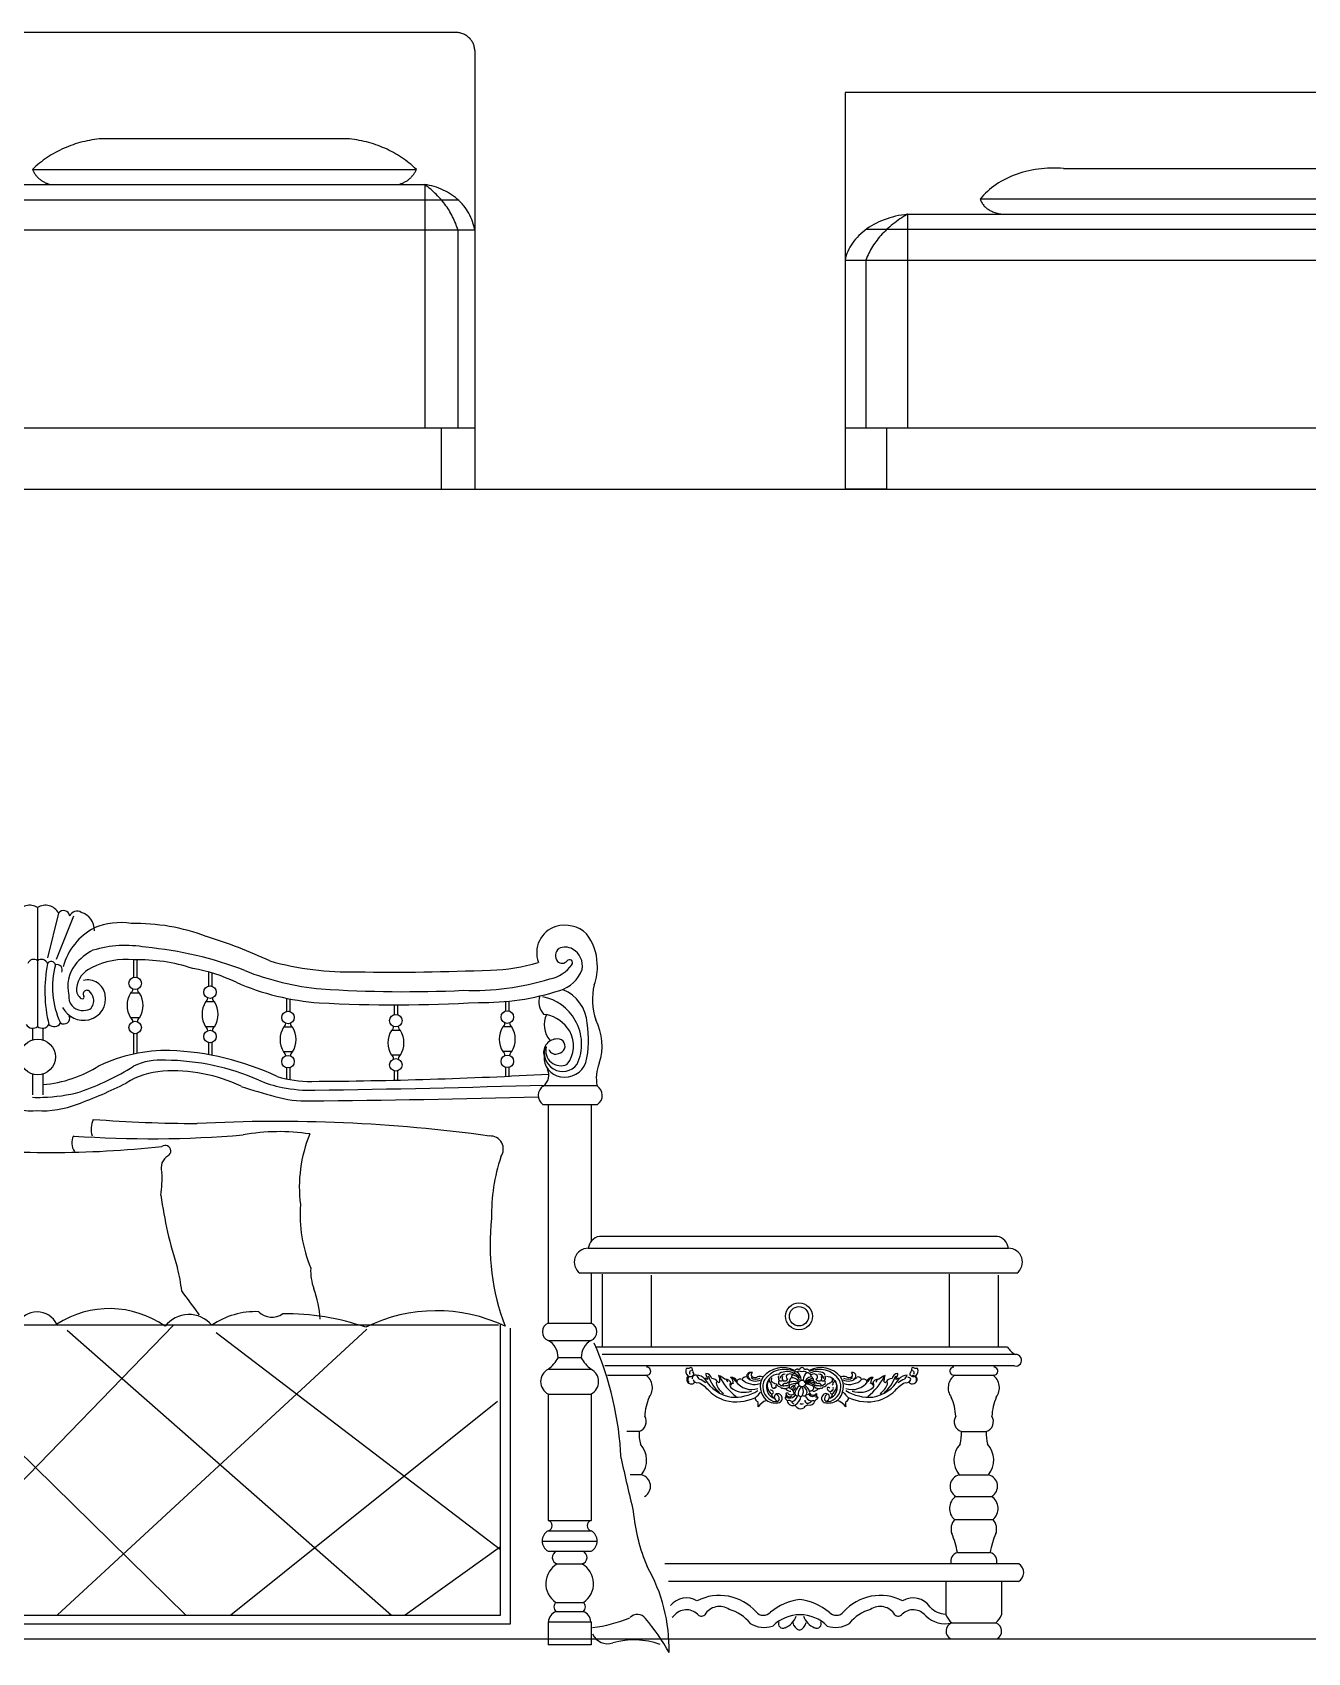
# Model space of a CAD drawing. Header units: inches. Extents: x 18.5 to 61, y 8.5 to 33.3.
# Drawn here: x 46.019 to 48.141, y 16.939 to 19.636 of the extents above; entities that cross this region are included whole.
import ezdxf

# ---------------------------------------------------------------- set-up
doc = ezdxf.new("R2010")
doc.units = ezdxf.units.IN
doc.header["$MEASUREMENT"] = 0
doc.layers.add('02', color=2, linetype='Continuous')
doc.layers.add('1', color=1, linetype='Continuous')

msp = doc.modelspace()

# ---------------------------------------------------------------- linework, layer by layer
at = {"layer": '02'}
for p, q in [((46.722, 19.636), (45.2876, 19.636)), ((46.7237, 19.636), (46.722, 19.636)), ((46.7253, 19.6359), (46.7237, 19.636)), ((46.727, 19.6357), (46.7253, 19.6359)), ((46.7286, 19.6354), (46.727, 19.6357)), ((46.7302, 19.6351), (46.7286, 19.6354)), ((46.7318, 19.6347), (46.7302, 19.6351)), ((46.7334, 19.6342), (46.7318, 19.6347)), ((46.7349, 19.6336), (46.7334, 19.6342)), ((46.7365, 19.633), (46.7349, 19.6336)), ((46.7379, 19.6323), (46.7365, 19.633)), ((46.7394, 19.6315), (46.7379, 19.6323)), ((46.7407, 19.6307), (46.7394, 19.6315)), ((46.7421, 19.6298), (46.7407, 19.6307)), ((46.7434, 19.6288), (46.7421, 19.6298)), ((46.7446, 19.6278), (46.7434, 19.6288)), ((46.7458, 19.6267), (46.7446, 19.6278)), ((46.7469, 19.6256), (46.7458, 19.6267)), ((46.7479, 19.6244), (46.7469, 19.6256)), ((46.7489, 19.6232), (46.7479, 19.6244)), ((46.7498, 19.6219), (46.7489, 19.6232)), ((46.7507, 19.6206), (46.7498, 19.6219)), ((46.7515, 19.6193), (46.7507, 19.6206)), ((46.7522, 19.6179), (46.7515, 19.6193)), ((46.7528, 19.6165), (46.7522, 19.6179)), ((46.7533, 19.6151), (46.7528, 19.6165)), ((46.7538, 19.6136), (46.7533, 19.6151)), ((46.7541, 19.6121), (46.7538, 19.6136)), ((46.7544, 19.6106), (46.7541, 19.6121)), ((46.7546, 19.6091), (46.7544, 19.6106)), ((46.7548, 19.6076), (46.7546, 19.6091)), ((46.7548, 19.6061), (46.7548, 19.6076)), ((46.7548, 19.6061), (46.7548, 18.876)), ((47.3711, 19.536), (47.3711, 18.876)), ((48.5711, 19.536), (47.3711, 19.536)), ((46.0749, 19.4447), (46.0712, 19.4431)), ((46.0786, 19.4462), (46.0749, 19.4447)), ((46.0824, 19.4477), (46.0786, 19.4462)), ((46.0862, 19.449), (46.0824, 19.4477)), ((46.09, 19.4503), (46.0862, 19.449)), ((46.0939, 19.4515), (46.09, 19.4503)), ((46.0978, 19.4527), (46.0939, 19.4515)), ((46.1017, 19.4537), (46.0978, 19.4527)), ((46.1057, 19.4547), (46.1017, 19.4537)), ((46.1097, 19.4555), (46.1057, 19.4547)), ((46.1137, 19.4563), (46.1097, 19.4555)), ((46.1177, 19.457), (46.1137, 19.4563)), ((46.1217, 19.4577), (46.1177, 19.457)), ((46.1258, 19.4582), (46.1217, 19.4577)), ((46.1298, 19.4587), (46.1258, 19.4582)), ((46.5465, 19.4587), (46.1298, 19.4587)), ((46.5505, 19.4582), (46.5465, 19.4587)), ((46.5546, 19.4577), (46.5505, 19.4582)), ((46.5586, 19.457), (46.5546, 19.4577)), ((46.5626, 19.4563), (46.5586, 19.457)), ((46.5666, 19.4555), (46.5626, 19.4563)), ((46.5706, 19.4547), (46.5666, 19.4555)), ((46.5746, 19.4537), (46.5706, 19.4547)), ((46.5785, 19.4527), (46.5746, 19.4537)), ((46.5824, 19.4515), (46.5785, 19.4527)), ((46.5863, 19.4503), (46.5824, 19.4515)), ((46.5901, 19.449), (46.5863, 19.4503)), ((46.5939, 19.4477), (46.5901, 19.449)), ((46.5977, 19.4462), (46.5939, 19.4477)), ((46.6014, 19.4447), (46.5977, 19.4462)), ((46.6051, 19.4431), (46.6014, 19.4447)), ((46.0305, 19.4184), (46.0274, 19.4159)), ((46.0336, 19.4208), (46.0305, 19.4184)), ((46.0367, 19.4232), (46.0336, 19.4208)), ((46.0399, 19.4255), (46.0367, 19.4232)), ((46.0432, 19.4277), (46.0399, 19.4255)), ((46.0465, 19.4299), (46.0432, 19.4277)), ((46.0499, 19.432), (46.0465, 19.4299)), ((46.0533, 19.4341), (46.0499, 19.432)), ((46.0568, 19.436), (46.0533, 19.4341)), ((46.0603, 19.4379), (46.0568, 19.436)), ((46.0639, 19.4397), (46.0603, 19.4379)), ((46.0675, 19.4415), (46.0639, 19.4397)), ((46.0712, 19.4431), (46.0675, 19.4415)), ((46.6088, 19.4415), (46.6051, 19.4431)), ((46.6124, 19.4397), (46.6088, 19.4415)), ((46.616, 19.4379), (46.6124, 19.4397)), ((46.6195, 19.436), (46.616, 19.4379)), ((46.623, 19.4341), (46.6195, 19.436)), ((46.6264, 19.432), (46.623, 19.4341)), ((46.6298, 19.4299), (46.6264, 19.432)), ((46.6331, 19.4277), (46.6298, 19.4299)), ((46.6364, 19.4255), (46.6331, 19.4277)), ((46.6396, 19.4232), (46.6364, 19.4255)), ((46.6427, 19.4208), (46.6396, 19.4232)), ((46.6458, 19.4184), (46.6427, 19.4208)), ((46.6489, 19.4159), (46.6458, 19.4184)), ((46.0215, 19.4107), (46.0187, 19.408)), ((46.0187, 19.408), (46.6576, 19.408)), ((46.0187, 19.408), (46.0192, 19.4069)), ((46.0192, 19.4069), (46.0197, 19.4057)), ((46.0197, 19.4057), (46.0203, 19.4046)), ((46.0203, 19.4046), (46.0209, 19.4034)), ((46.0209, 19.4034), (46.0216, 19.4023)), ((46.0245, 19.4133), (46.0215, 19.4107)), ((46.0216, 19.4023), (46.0223, 19.4012)), ((46.0223, 19.4012), (46.023, 19.4002)), ((46.023, 19.4002), (46.0237, 19.3991)), ((46.0237, 19.3991), (46.0245, 19.3981)), ((46.0274, 19.4159), (46.0245, 19.4133)), ((46.0245, 19.3981), (46.0254, 19.3971)), ((46.0254, 19.3971), (46.0262, 19.3961)), ((46.0262, 19.3961), (46.0271, 19.3952)), ((46.0271, 19.3952), (46.028, 19.3942)), ((46.028, 19.3942), (46.029, 19.3933)), ((46.029, 19.3933), (46.03, 19.3925)), ((46.03, 19.3925), (46.031, 19.3916)), ((46.031, 19.3916), (46.032, 19.3908)), ((46.032, 19.3908), (46.0331, 19.39)), ((46.6432, 19.39), (46.6443, 19.3908)), ((46.6443, 19.3908), (46.6453, 19.3916)), ((46.6453, 19.3916), (46.6463, 19.3925)), ((46.6463, 19.3925), (46.6473, 19.3933)), ((46.6473, 19.3933), (46.6483, 19.3942)), ((46.6483, 19.3942), (46.6492, 19.3952)), ((46.6518, 19.4133), (46.6489, 19.4159)), ((46.6492, 19.3952), (46.6501, 19.3961)), ((46.6501, 19.3961), (46.6509, 19.3971)), ((46.6509, 19.3971), (46.6518, 19.3981)), ((46.6547, 19.4107), (46.6518, 19.4133)), ((46.6518, 19.3981), (46.6525, 19.3991)), ((46.6525, 19.3991), (46.6533, 19.4002)), ((46.6533, 19.4002), (46.654, 19.4012)), ((46.654, 19.4012), (46.6547, 19.4023)), ((46.6576, 19.408), (46.6547, 19.4107)), ((46.6547, 19.4023), (46.6554, 19.4034)), ((46.6554, 19.4034), (46.656, 19.4046)), ((46.656, 19.4046), (46.6566, 19.4057)), ((46.6566, 19.4057), (46.6571, 19.4069)), ((46.6571, 19.4069), (46.6576, 19.408)), ((47.6391, 19.3924), (47.6347, 19.3902)), ((47.6435, 19.3946), (47.6391, 19.3924)), ((47.6481, 19.3965), (47.6435, 19.3946)), ((47.6527, 19.3984), (47.6481, 19.3965)), ((47.6574, 19.4001), (47.6527, 19.3984)), ((47.6622, 19.4018), (47.6574, 19.4001)), ((47.6671, 19.4032), (47.6622, 19.4018)), ((47.6721, 19.4046), (47.6671, 19.4032)), ((47.6771, 19.4057), (47.6721, 19.4046)), ((47.6822, 19.4068), (47.6771, 19.4057)), ((47.6874, 19.4077), (47.6822, 19.4068)), ((47.6926, 19.4085), (47.6874, 19.4077)), ((47.6978, 19.4091), (47.6926, 19.4085)), ((47.703, 19.4096), (47.6978, 19.4091)), ((47.7083, 19.4099), (47.703, 19.4096)), ((47.7136, 19.4101), (47.7083, 19.4099)), ((47.7189, 19.4102), (47.7136, 19.4101)), ((47.7242, 19.4101), (47.7189, 19.4102)), ((47.7295, 19.4098), (47.7242, 19.4101)), ((47.7347, 19.4094), (47.7295, 19.4098)), ((47.7347, 19.4094), (48.2082, 19.4094)), ((45.3381, 19.3827), (46.6715, 19.3827)), ((46.0331, 19.39), (46.0342, 19.3892)), ((46.0342, 19.3892), (46.0353, 19.3885)), ((46.0353, 19.3885), (46.0365, 19.3878)), ((46.0365, 19.3878), (46.0376, 19.3871)), ((46.0376, 19.3871), (46.0388, 19.3865)), ((46.0388, 19.3865), (46.04, 19.3859)), ((46.04, 19.3859), (46.0412, 19.3853)), ((46.0412, 19.3853), (46.0425, 19.3848)), ((46.0425, 19.3848), (46.0438, 19.3843)), ((46.0438, 19.3843), (46.045, 19.3839)), ((46.045, 19.3839), (46.0463, 19.3834)), ((46.0463, 19.3834), (46.0476, 19.383)), ((46.0476, 19.383), (46.049, 19.3827)), ((46.6273, 19.3827), (46.6287, 19.383)), ((46.6287, 19.383), (46.63, 19.3834)), ((46.63, 19.3834), (46.6313, 19.3839)), ((46.6313, 19.3839), (46.6325, 19.3843)), ((46.6325, 19.3843), (46.6338, 19.3848)), ((46.6338, 19.3848), (46.635, 19.3853)), ((46.635, 19.3853), (46.6363, 19.3859)), ((46.6363, 19.3859), (46.6375, 19.3865)), ((46.6375, 19.3865), (46.6387, 19.3871)), ((46.6387, 19.3871), (46.6398, 19.3878)), ((46.6398, 19.3878), (46.641, 19.3885)), ((46.641, 19.3885), (46.6421, 19.3892)), ((46.6421, 19.3892), (46.6432, 19.39)), ((46.6715, 19.3827), (46.6715, 18.9774)), ((46.6741, 19.3808), (46.6715, 19.3827)), ((46.6755, 19.3821), (46.6715, 19.3827)), ((46.6766, 19.3789), (46.6741, 19.3808)), ((46.6795, 19.3813), (46.6755, 19.3821)), ((46.6791, 19.377), (46.6766, 19.3789)), ((46.6815, 19.3749), (46.6791, 19.377)), ((46.6834, 19.3804), (46.6795, 19.3813)), ((46.6839, 19.3729), (46.6815, 19.3749)), ((46.6874, 19.3794), (46.6834, 19.3804)), ((46.6863, 19.3708), (46.6839, 19.3729)), ((46.6886, 19.3687), (46.6863, 19.3708)), ((46.6912, 19.3782), (46.6874, 19.3794)), ((46.6908, 19.3665), (46.6886, 19.3687)), ((46.693, 19.3642), (46.6908, 19.3665)), ((46.695, 19.3768), (46.6912, 19.3782)), ((46.6952, 19.362), (46.693, 19.3642)), ((46.6988, 19.3753), (46.695, 19.3768)), ((46.7024, 19.3737), (46.6988, 19.3753)), ((46.706, 19.3719), (46.7024, 19.3737)), ((46.7095, 19.3701), (46.706, 19.3719)), ((46.7129, 19.368), (46.7095, 19.3701)), ((46.7162, 19.3659), (46.7129, 19.368)), ((46.7195, 19.3636), (46.7162, 19.3659)), ((46.7226, 19.3612), (46.7195, 19.3636)), ((47.6018, 19.3652), (47.5989, 19.3619)), ((47.6049, 19.3684), (47.6018, 19.3652)), ((47.6081, 19.3714), (47.6049, 19.3684)), ((47.6115, 19.3744), (47.6081, 19.3714)), ((47.615, 19.3773), (47.6115, 19.3744)), ((47.6187, 19.3801), (47.615, 19.3773)), ((47.6225, 19.3828), (47.6187, 19.3801)), ((47.6265, 19.3854), (47.6225, 19.3828)), ((47.6305, 19.3878), (47.6265, 19.3854)), ((47.6347, 19.3902), (47.6305, 19.3878)), ((45.2826, 19.3574), (46.727, 19.3574)), ((46.6973, 19.3597), (46.6952, 19.362)), ((46.6993, 19.3573), (46.6973, 19.3597)), ((46.7013, 19.3549), (46.6993, 19.3573)), ((46.7032, 19.3525), (46.7013, 19.3549)), ((46.7051, 19.35), (46.7032, 19.3525)), ((46.7069, 19.3476), (46.7051, 19.35)), ((46.7087, 19.345), (46.7069, 19.3476)), ((46.7104, 19.3425), (46.7087, 19.345)), ((46.712, 19.3399), (46.7104, 19.3425)), ((46.7136, 19.3372), (46.712, 19.3399)), ((46.7152, 19.3346), (46.7136, 19.3372)), ((46.7256, 19.3587), (46.7226, 19.3612)), ((46.7285, 19.356), (46.7256, 19.3587)), ((46.7312, 19.3533), (46.7285, 19.356)), ((46.7339, 19.3505), (46.7312, 19.3533)), ((46.7364, 19.3475), (46.7339, 19.3505)), ((46.7387, 19.3445), (46.7364, 19.3475)), ((46.741, 19.3414), (46.7387, 19.3445)), ((46.743, 19.3382), (46.741, 19.3414)), ((46.745, 19.3349), (46.743, 19.3382)), ((47.5989, 19.3619), (47.5962, 19.3586)), ((48.3467, 19.3586), (47.5962, 19.3586)), ((47.5962, 19.3586), (47.5966, 19.3572)), ((47.5966, 19.3572), (47.5971, 19.3559)), ((47.5971, 19.3559), (47.5977, 19.3545)), ((47.5977, 19.3545), (47.5984, 19.3532)), ((47.5984, 19.3532), (47.5991, 19.3519)), ((47.5991, 19.3519), (47.6, 19.3506)), ((47.6, 19.3506), (47.6009, 19.3494)), ((47.6009, 19.3494), (47.6019, 19.3481)), ((47.6019, 19.3481), (47.6029, 19.347)), ((47.6029, 19.347), (47.6041, 19.3458)), ((47.6041, 19.3458), (47.6053, 19.3447)), ((47.6053, 19.3447), (47.6065, 19.3436)), ((47.6065, 19.3436), (47.6079, 19.3426)), ((47.6079, 19.3426), (47.6093, 19.3416)), ((47.6093, 19.3416), (47.6107, 19.3407)), ((47.6107, 19.3407), (47.6122, 19.3398)), ((47.6122, 19.3398), (47.6138, 19.339)), ((47.6138, 19.339), (47.6154, 19.3382)), ((47.6154, 19.3382), (47.617, 19.3374)), ((47.617, 19.3374), (47.6187, 19.3368)), ((47.6187, 19.3368), (47.6205, 19.3361)), ((46.7166, 19.3319), (46.7152, 19.3346)), ((46.718, 19.3292), (46.7166, 19.3319)), ((46.7194, 19.3265), (46.718, 19.3292)), ((46.7207, 19.3237), (46.7194, 19.3265)), ((46.7219, 19.3209), (46.7207, 19.3237)), ((46.7231, 19.3181), (46.7219, 19.3209)), ((46.7241, 19.3153), (46.7231, 19.3181)), ((46.7252, 19.3124), (46.7241, 19.3153)), ((46.7261, 19.3096), (46.7252, 19.3124)), ((46.727, 19.3067), (46.7261, 19.3096)), ((46.7468, 19.3316), (46.745, 19.3349)), ((46.7484, 19.3282), (46.7468, 19.3316)), ((46.7499, 19.3247), (46.7484, 19.3282)), ((46.7512, 19.3212), (46.7499, 19.3247)), ((46.7523, 19.3176), (46.7512, 19.3212)), ((46.7533, 19.314), (46.7523, 19.3176)), ((46.7542, 19.3104), (46.7533, 19.314)), ((46.7548, 19.3067), (46.7542, 19.3104)), ((47.4112, 19.3117), (47.4075, 19.3091)), ((47.4151, 19.3141), (47.4112, 19.3117)), ((47.4191, 19.3163), (47.4151, 19.3141)), ((47.4233, 19.3185), (47.4191, 19.3163)), ((47.4275, 19.3206), (47.4233, 19.3185)), ((47.4319, 19.3225), (47.4275, 19.3206)), ((47.4364, 19.3242), (47.4319, 19.3225)), ((47.441, 19.3259), (47.4364, 19.3242)), ((47.4428, 19.3101), (47.4403, 19.3078)), ((47.4456, 19.3273), (47.441, 19.3259)), ((47.4454, 19.3124), (47.4428, 19.3101)), ((47.4481, 19.3147), (47.4454, 19.3124)), ((47.4503, 19.3287), (47.4456, 19.3273)), ((47.4509, 19.317), (47.4481, 19.3147)), ((47.4552, 19.3299), (47.4503, 19.3287)), ((47.4537, 19.3191), (47.4509, 19.317)), ((47.4565, 19.3213), (47.4537, 19.3191)), ((47.46, 19.331), (47.4552, 19.3299)), ((47.4595, 19.3234), (47.4565, 19.3213)), ((47.4625, 19.3255), (47.4595, 19.3234)), ((47.465, 19.3319), (47.46, 19.331)), ((47.4655, 19.3275), (47.4625, 19.3255)), ((47.4699, 19.3326), (47.465, 19.3319)), ((47.4686, 19.3294), (47.4655, 19.3275)), ((47.4718, 19.3314), (47.4686, 19.3294)), ((47.475, 19.3332), (47.4699, 19.3326)), ((47.475, 19.3332), (47.4718, 19.3314)), ((47.475, 19.3332), (48.468, 19.3332)), ((47.475, 19.3332), (47.475, 18.9776)), ((47.6205, 19.3361), (47.6222, 19.3356)), ((47.6222, 19.3356), (47.6241, 19.3351)), ((47.6241, 19.3351), (47.6259, 19.3346)), ((47.6259, 19.3346), (47.6277, 19.3342)), ((47.6277, 19.3342), (47.6296, 19.3339)), ((47.6296, 19.3339), (47.6315, 19.3336)), ((47.6315, 19.3336), (47.6334, 19.3334)), ((47.6334, 19.3334), (47.6354, 19.3333)), ((47.6354, 19.3333), (47.6373, 19.3332)), ((47.6373, 19.3332), (47.6392, 19.3332)), ((46.7548, 19.3067), (45.2548, 19.3067)), ((46.727, 18.9774), (46.727, 19.3067)), ((47.3833, 19.2853), (47.3811, 19.282)), ((47.3857, 19.2886), (47.3833, 19.2853)), ((47.3883, 19.2918), (47.3857, 19.2886)), ((47.3911, 19.2949), (47.3883, 19.2918)), ((47.3941, 19.298), (47.3911, 19.2949)), ((47.3972, 19.3009), (47.3941, 19.298)), ((47.4005, 19.3037), (47.3972, 19.3009)), ((47.4039, 19.3065), (47.4005, 19.3037)), ((47.4075, 19.3091), (47.4039, 19.3065)), ((48.5372, 19.3078), (47.4057, 19.3078)), ((47.4205, 19.285), (47.4187, 19.2823)), ((47.4224, 19.2877), (47.4205, 19.285)), ((47.4244, 19.2903), (47.4224, 19.2877)), ((47.4264, 19.2929), (47.4244, 19.2903)), ((47.4286, 19.2955), (47.4264, 19.2929)), ((47.4308, 19.298), (47.4286, 19.2955)), ((47.433, 19.3005), (47.4308, 19.298)), ((47.4354, 19.303), (47.433, 19.3005)), ((47.4378, 19.3054), (47.4354, 19.303)), ((47.4403, 19.3078), (47.4378, 19.3054)), ((47.3719, 19.2607), (47.3711, 19.257)), ((47.3711, 19.257), (48.5719, 19.257)), ((47.3729, 19.2644), (47.3719, 19.2607)), ((47.3741, 19.268), (47.3729, 19.2644)), ((47.3756, 19.2715), (47.3741, 19.268)), ((47.3772, 19.2751), (47.3756, 19.2715)), ((47.3791, 19.2785), (47.3772, 19.2751)), ((47.3811, 19.282), (47.3791, 19.2785)), ((47.4068, 19.2599), (47.4057, 19.257)), ((47.4057, 19.257), (47.4057, 18.9776)), ((47.408, 19.2628), (47.4068, 19.2599)), ((47.4093, 19.2656), (47.408, 19.2628)), ((47.4107, 19.2685), (47.4093, 19.2656)), ((47.4121, 19.2713), (47.4107, 19.2685)), ((47.4136, 19.2741), (47.4121, 19.2713)), ((47.4152, 19.2769), (47.4136, 19.2741)), ((47.4169, 19.2796), (47.4152, 19.2769)), ((47.4187, 19.2823), (47.4169, 19.2796)), ((46.7548, 18.9774), (45.2548, 18.9774)), ((46.6993, 18.876), (46.6993, 18.9774)), ((48.5711, 18.9774), (47.3711, 18.9774)), ((47.4401, 18.9774), (47.4401, 18.876)), ((46.6993, 18.876), (46.7548, 18.876)), ((47.4401, 18.876), (47.3711, 18.876)), ((46.0273, 18.1795), (46.0273, 17.9815)), ((46.0621, 18.1702), (46.0435, 18.0957)), ((46.087, 18.1649), (46.0581, 18.0928)), ((46.1869, 18.0922), (46.1869, 18.0632)), ((46.1923, 18.0923), (46.1923, 18.0632)), ((46.3116, 18.0721), (46.3116, 18.0484)), ((46.3171, 18.0706), (46.3171, 18.0484)), ((46.197, 18.037), (46.1822, 18.037)), ((46.3217, 18.0222), (46.3069, 18.0222)), ((46.4414, 18.0284), (46.4414, 18.0064)), ((46.4469, 18.0273), (46.4469, 18.0064)), ((46.6208, 18.017), (46.6208, 18.0011)), ((46.6262, 18.0175), (46.6262, 18.0011)), ((46.8061, 18.0229), (46.8061, 18.007)), ((46.8116, 18.0234), (46.8116, 18.007)), ((46.197, 17.9957), (46.1822, 17.9957)), ((46.8694, 18.0018), (46.8739, 18.0011)), ((46.0188, 17.9784), (46.0188, 17.959)), ((46.0357, 17.9784), (46.0357, 17.959)), ((46.1869, 17.9695), (46.1869, 17.9355)), ((46.1923, 17.9695), (46.1923, 17.9366)), ((46.3217, 17.9809), (46.3069, 17.9809)), ((46.4515, 17.9802), (46.4367, 17.9802)), ((46.6309, 17.9749), (46.6161, 17.9749)), ((46.8163, 17.9808), (46.8015, 17.9808)), ((46.3116, 17.9547), (46.3116, 17.9344)), ((46.3171, 17.9547), (46.3171, 17.9334)), ((46.4515, 17.9389), (46.4367, 17.9389)), ((46.8163, 17.9395), (46.8015, 17.9395)), ((46.4414, 17.9127), (46.4414, 17.8941)), ((46.4469, 17.9127), (46.4469, 17.893)), ((46.6309, 17.9336), (46.6161, 17.9336)), ((46.6208, 17.9074), (46.6208, 17.8914)), ((46.6262, 17.9074), (46.6262, 17.8918)), ((46.8061, 17.9133), (46.8061, 17.8974)), ((46.8116, 17.9133), (46.8116, 17.8977)), ((46.0188, 17.9022), (46.0188, 17.8675)), ((46.0357, 17.9022), (46.0357, 17.8675)), ((46.9585, 17.8823), (46.869, 17.8823)), ((46.8683, 17.8516), (46.9593, 17.8516)), ((46.8772, 17.8516), (46.8772, 17.4876)), ((46.9483, 17.8516), (46.9483, 17.6234)), ((47.643, 17.612), (46.9437, 17.612)), ((47.6246, 17.632), (46.9622, 17.632)), ((47.6568, 17.5706), (46.9299, 17.5706)), ((46.9483, 17.5706), (46.9483, 17.4876)), ((46.967, 17.569), (46.967, 17.4477)), ((47.0485, 17.5675), (47.0485, 17.4477)), ((47.5446, 17.569), (47.5446, 17.4477)), ((47.6261, 17.5675), (47.6261, 17.4477)), ((45.2451, 17.4846), (46.7943, 17.4846)), ((45.7853, 17.4811), (46.2739, 17.0017)), ((46.2542, 17.4846), (45.7855, 17.0017)), ((46.5754, 17.4775), (46.0599, 17.0017)), ((46.0763, 17.4757), (46.6163, 17.0017)), ((46.7979, 17.0017), (46.7979, 17.4846)), ((46.8141, 16.9873), (46.8141, 17.4793)), ((46.8772, 17.4876), (46.9483, 17.4876)), ((46.3242, 17.4721), (46.7979, 17.1107)), ((46.8772, 17.4588), (46.9483, 17.4588)), ((46.8935, 17.4301), (46.932, 17.4301)), ((47.6415, 17.4477), (46.9576, 17.4477)), ((47.6546, 17.4354), (46.9668, 17.4354)), ((46.8772, 17.4109), (46.9483, 17.4109)), ((47.653, 17.4165), (46.9714, 17.4165)), ((46.976, 17.4012), (47.0395, 17.4012)), ((47.5537, 17.4012), (47.6171, 17.4012)), ((46.8772, 17.3694), (46.9483, 17.3694)), ((46.8772, 17.3694), (46.8772, 17.1592)), ((46.9483, 17.3694), (46.9483, 17.1592)), ((46.7925, 17.3572), (46.3489, 17.0017)), ((47.0284, 17.307), (47.0077, 17.307)), ((47.5647, 17.307), (47.6061, 17.307)), ((47.0322, 17.2351), (47.0132, 17.2351)), ((47.5609, 17.2351), (47.6098, 17.2351)), ((47.5557, 17.199), (47.6151, 17.199)), ((46.8772, 17.1592), (46.9483, 17.1592)), ((47.5534, 17.1606), (47.6174, 17.1606)), ((46.8772, 17.1419), (46.9483, 17.1419)), ((46.7979, 17.115), (46.6391, 17.0017)), ((46.8668, 17.1245), (46.9587, 17.1245)), ((46.8772, 17.108), (46.9483, 17.108)), ((47.558, 17.1058), (47.6127, 17.1058)), ((46.8922, 17.0867), (46.9333, 17.0867)), ((47.6605, 17.0869), (47.0714, 17.0869)), ((47.6597, 17.0573), (47.077, 17.0573)), ((47.5391, 17.0573), (47.5391, 17.002)), ((47.6317, 17.0573), (47.6317, 17.002)), ((46.8899, 17.0228), (46.9356, 17.0228)), ((45.2415, 17.0017), (46.7979, 17.0017)), ((46.8772, 16.9905), (46.9483, 16.9905)), ((46.8772, 16.9905), (46.8772, 16.9519)), ((46.8899, 17.0078), (46.9356, 17.0078)), ((46.9483, 16.9905), (46.9483, 16.9519)), ((45.2271, 16.9873), (46.8141, 16.9873)), ((47.5488, 16.9887), (47.6219, 16.9887)), ((46.9483, 16.9519), (46.8772, 16.9519)), ((47.5473, 16.9619), (47.6234, 16.9619))]:
    msp.add_line(p, q, dxfattribs=at)
for centre, radius in [((46.1896, 18.0532), 0.0104), ((46.3143, 18.0384), 0.0104), ((46.1896, 17.9796), 0.0104), ((46.4441, 17.9964), 0.0104), ((46.6235, 17.9911), 0.0104), ((46.8089, 17.997), 0.0104), ((46.3143, 17.9647), 0.0104), ((46.0273, 17.9306), 0.0296), ((46.4441, 17.9228), 0.0104), ((46.6235, 17.9174), 0.0104), ((46.8089, 17.9233), 0.0104), ((47.2944, 17.499), 0.0225), ((47.2944, 17.499), 0.016), ((47.2995, 17.3873), 0.00557)]:
    msp.add_circle(centre, radius, dxfattribs=at)
for centre, radius, start, end in [((46.0143, 18.1583), 0.0248, 58.4578, 151.4886), ((46.0402, 18.1583), 0.0248, 28.5114, 121.5422), ((46.0704, 18.1641), 0.0103, 6.4666, 144.0628), ((46.0926, 18.1607), 0.0127, 55.3019, 158.8846), ((46.0917, 18.1423), 0.03, 357.0889, 74.3494), ((46.1657, 18.0385), 0.1157, 81.3558, 112.4), ((46.1886, 17.8124), 0.3405, 69.4611, 90.9232), ((46.9047, 18.0973), 0.0527, 46.5814, 106.6694), ((46.1701, 18.0534), 0.104, 117.7426, 164.7201), ((46.0588, 17.3282), 0.8409, 65.0228, 72.7519), ((46.9038, 18.104), 0.046, 107.9774, 200.1831), ((46.8722, 18.0828), 0.0866, 2.1381, 37.4951), ((46.1542, 18.035), 0.081, 115.417, 142.7378), ((46.1737, 17.9284), 0.1878, 79.6751, 106.7701), ((46.152, 17.5072), 0.6085, 68.8158, 84.783), ((46.9037, 18.0991), 0.0146, 126.7831, 219.6311), ((46.9056, 18.0893), 0.0241, 59.8477, 116.3782), ((46.9025, 18.0824), 0.0315, 348.808, 61.2516), ((46.0208, 18.0823), 0.0107, 52.7548, 158.8808), ((46.0337, 18.0823), 0.0107, 21.1192, 127.2452), ((46.2736, 18.0407), 0.2343, 168.8309, 193.8594), ((46.0499, 18.0823), 0.00729, 12.2925, 148.9018), ((46.1896, 18.0466), 0.1377, 164.2697, 205.5471), ((46.0597, 18.0757), 0.00861, 333.0854, 107.4205), ((46.1347, 18.0483), 0.0574, 141.4922, 195.0694), ((46.1329, 18.0411), 0.041, 112.7177, 174.2601), ((46.1744, 17.9682), 0.1247, 83.9755, 117.3519), ((46.1954, 17.8033), 0.289, 71.85, 91.5654), ((46.2404, 17.8117), 0.27, 64.2941, 80.3946), ((46.54, 18.4955), 0.4533, 248.2344, 264.8529), ((46.5487, 18.5792), 0.5071, 254.5751, 271.1099), ((46.6181, 21.8815), 3.8097, 269.1039, 272.4541), ((46.7772, 18.3532), 0.278, 270.8235, 287.4533), ((46.8686, 18.1185), 0.059, 280.7824, 324.5792), ((46.9001, 18.0975), 0.0109, 225.1992, 320.1651), ((46.8805, 18.0955), 0.0564, 286.4528, 340.0719), ((46.9125, 18.0874), 0.00518, 323.2845, 142.4546), ((46.8784, 18.0798), 0.0806, 338.7213, 4.4151), ((46.11, 18.0427), 0.0181, 172.0927, 236.3344), ((46.1106, 18.029), 0.0298, 10.8549, 103.8538), ((46.179, 18.0428), 0.00656, 298.5495, 7.1339), ((46.2001, 18.0428), 0.00656, 172.8661, 241.4505), ((46.5286, 18.4502), 0.4307, 246.5936, 265.6628), ((46.6392, 20.1169), 2.0776, 266.1383, 272.6611), ((46.7513, 18.4784), 0.4371, 267.9495, 287.0696), ((46.8773, 17.9827), 0.0646, 3.5132, 67.7277), ((47.063, 18.0263), 0.1122, 167.4658, 197.6839), ((46.1016, 18.0305), 0.0225, 172.6489, 265.0436), ((46.1017, 18.0302), 0.00298, 236.4136, 33.5526), ((46.11, 18.0355), 0.00695, 158.2979, 212.4203), ((46.1093, 18.0352), 0.00641, 56.1049, 152.5244), ((46.0979, 18.023), 0.023, 12.762, 49.4625), ((46.1043, 18.0278), 0.0362, 283.5153, 10.8549), ((46.1028, 18.0241), 0.018, 310.2367, 12.8731), ((46.2146, 18.0164), 0.0385, 147.5108, 212.4892), ((46.1645, 18.0164), 0.0385, 327.5108, 32.4892), ((46.3394, 18.0015), 0.0385, 147.5108, 212.4892), ((46.3038, 18.028), 0.00656, 298.5495, 7.1339), ((46.3249, 18.028), 0.00656, 172.8661, 241.4505), ((46.2893, 18.0015), 0.0385, 327.5108, 32.4892), ((46.6218, 20.3889), 2.3715, 266.958, 273.364), ((46.771, 18.4228), 0.4014, 268.5678, 288.202), ((46.89, 18.0219), 0.0287, 158.9343, 224.1992), ((46.8535, 17.9544), 0.0778, 28.4897, 79.226), ((46.0709, 17.9953), 0.00974, 235.8007, 20.481), ((46.1039, 18.0308), 0.0392, 206.7937, 283.0649), ((46.1027, 18.0369), 0.029, 264.1333, 293.8836), ((46.179, 17.99), 0.00656, 352.8661, 61.4505), ((46.2001, 17.99), 0.00656, 118.5495, 187.1339), ((46.9119, 17.9845), 0.0414, 156.3797, 218.943), ((46.8613, 17.9418), 0.0606, 31.6099, 77.992), ((46.8548, 17.9517), 0.0779, 334.6996, 30.7048), ((46.8744, 17.9492), 0.0923, 341.5781, 27.7822), ((46.0191, 17.9907), 0.0123, 209.7112, 311.4418), ((46.0354, 17.9907), 0.0123, 228.5582, 330.2888), ((46.0547, 17.9932), 0.0122, 224.9381, 330.4451), ((46.3038, 17.9751), 0.00656, 352.8661, 61.4505), ((46.3249, 17.9751), 0.00656, 118.5495, 187.1339), ((46.4692, 17.9596), 0.0385, 147.5108, 212.4892), ((46.4336, 17.986), 0.00656, 298.5495, 7.1339), ((46.4547, 17.986), 0.00656, 172.8661, 241.4505), ((46.4191, 17.9596), 0.0385, 327.5108, 32.4892), ((46.6486, 17.9542), 0.0385, 147.5108, 212.4892), ((46.613, 17.9807), 0.00656, 298.5495, 7.1339), ((46.6341, 17.9807), 0.00656, 172.8661, 241.4505), ((46.5985, 17.9542), 0.0385, 327.5108, 32.4892), ((46.8339, 17.9602), 0.0385, 147.5108, 212.4892), ((46.7983, 17.9866), 0.00656, 298.5495, 7.1339), ((46.8194, 17.9866), 0.00656, 172.8661, 241.4505), ((46.7838, 17.9602), 0.0385, 327.5108, 32.4892), ((46.8694, 17.9491), 0.0499, 322.0542, 29.3624), ((46.7802, 17.959), 0.164, 346.6654, 9.715), ((46.2418, 17.6801), 0.2612, 88.7964, 115.3793), ((46.2307, 17.4817), 0.4599, 64.8593, 87.9289), ((46.4336, 17.9331), 0.00656, 352.8661, 61.4505), ((46.4547, 17.9331), 0.00656, 118.5495, 187.1339), ((46.7983, 17.9337), 0.00656, 352.8661, 61.4505), ((46.8194, 17.9337), 0.00656, 118.5495, 187.1339), ((46.8919, 17.938), 0.0226, 96.3956, 194.9126), ((46.9011, 17.9371), 0.0306, 157.6529, 322.2391), ((46.8982, 17.9415), 0.0254, 166.5668, 294.5213), ((46.8892, 17.9472), 0.0119, 201.7707, 294.9856), ((46.8928, 17.9486), 0.0123, 276.6609, 105.9719), ((46.0175, 18.0946), 0.2109, 275.1203, 302.2027), ((45.9565, 18.2811), 0.4323, 289.1104, 302.2172), ((46.2324, 17.8187), 0.1068, 85.8401, 115.1639), ((46.2523, 17.6414), 0.266, 64.6843, 93.6232), ((46.2361, 17.5248), 0.4004, 66.5679, 89.4293), ((46.613, 17.9278), 0.00656, 352.8661, 61.4505), ((46.6341, 17.9278), 0.00656, 118.5495, 187.1339), ((46.8557, 17.9004), 0.0224, 306.3804, 27.0769), ((46.9025, 17.9299), 0.0325, 175.8566, 261.4959), ((46.9048, 17.9345), 0.0375, 259.0905, 339.1494), ((47.0197, 17.8957), 0.0626, 157.1501, 192.3164), ((45.8451, 18.5369), 0.7285, 289.9362, 296.8966), ((46.242, 17.7824), 0.1246, 92.9765, 122.724), ((46.7379, 19.0153), 1.193, 251.8388, 254.6547), ((46.4677, 18.053), 0.1763, 245.7523, 258.991), ((46.4807, 18.08), 0.19, 253.3106, 270.8117), ((46.4407, 25.6871), 7.7972, 270.31336, 273.21516), ((46.1338, 42.0446), 24.1719, 270.84119, 271.74755), ((46.8791, 17.8667), 0.0186, 122.8717, 234.4651), ((46.9485, 17.8667), 0.0186, 305.5349, 57.1283), ((46.0273, 17.9539), 0.0906, 264.5135, 275.4865), ((46.0337, 18.1009), 0.2372, 270.5304, 285.7204), ((46.473, 18.0354), 0.1779, 253.3939, 272.2367), ((46.482, 18.1205), 0.2453, 258.7324, 271.5443), ((46.3454, 35.7278), 17.8707, 270.43132, 271.65193), ((46.0192, 17.999), 0.158, 248.3981, 273.4318), ((46.0353, 17.999), 0.158, 266.5682, 291.6019), ((46.1547, 17.8107), 0.0384, 155.2482, 197.5949), ((46.3046, 20.2788), 2.459, 265.6911, 269.7304), ((46.2167, 19.6633), 1.8688, 266.0197, 274.6829), ((46.4272, 15.26), 2.5633, 82.107, 93.0008), ((46.4298, 17.4736), 0.3327, 81.3055, 100.4838), ((46.6995, 17.7136), 0.2367, 157.9348, 186.9775), ((46.0497, 19.4586), 1.687, 263.7233, 276.2767), ((46.1088, 17.7875), 0.0247, 152.0403, 215.5923), ((46.2396, 17.7741), 0.00937, 301.7796, 125.6316), ((46.7804, 17.7771), 0.022, 324.6655, 92.9845), ((46.2555, 17.7463), 0.0227, 118.815, 200.0508), ((47.0873, 17.6681), 0.3046, 161.56, 181.0836), ((46.024, 17.729), 0.2104, 352.1984, 2.5934), ((46.9129, 17.7923), 0.6866, 187.6896, 198.075), ((46.6992, 17.6691), 0.2352, 176.1682, 202.4625), ((47.1648, 17.6187), 0.3846, 173.4884, 200.7699), ((46.9432, 17.5892), 0.0229, 88.7421, 234.3678), ((46.9664, 17.6096), 0.0228, 100.6951, 173.8525), ((47.6203, 17.6096), 0.0228, 6.1475, 79.3049), ((47.6435, 17.5892), 0.0229, 305.6322, 91.2579), ((45.9758, 17.5078), 0.2932, 6.5261, 14.0955), ((46.5691, 17.5746), 0.0874, 176.9827, 200.0887), ((44.9285, 16.5204), 1.6833, 35.6427, 37.328), ((46.3221, 17.4843), 0.1756, 3.3034, 20.0887), ((46.0263, 17.4697), 0.0366, 26.0431, 153.9569), ((46.1468, 17.3513), 0.1604, 54.7438, 123.0541), ((46.3902, 17.3777), 0.129, 87.775, 124.4339), ((46.4173, 17.5294), 0.0318, 226.0633, 304.003), ((46.4399, 17.0967), 0.4065, 70.834, 90.6877), ((46.6911, 17.2444), 0.2639, 64.3728, 116.4827), ((46.279, 17.4519), 0.05, 40.0774, 142.4672), ((46.8827, 17.4732), 0.0154, 110.8086, 249.1914), ((46.9428, 17.4732), 0.0154, 290.8086, 69.1914), ((46.861, 17.4307), 0.0325, 358.982, 60.0361), ((46.9645, 17.4307), 0.0325, 119.9639, 181.018), ((46.4566, 17.2377), 0.5423, 2.6164, 23.5644), ((46.8439, 17.4557), 0.0558, 306.6568, 332.6827), ((46.9816, 17.4557), 0.0558, 207.3173, 233.3432), ((47.6726, 17.4678), 0.0371, 212.8374, 240.8634), ((47.6554, 17.4258), 0.00962, 256.0577, 94.6541), ((46.8878, 17.3902), 0.0233, 116.8729, 243.1271), ((46.9377, 17.3902), 0.0233, 296.8729, 63.1271), ((47.041, 17.4076), 0.00666, 256.498, 90.8142), ((47.024, 17.3798), 0.0264, 323.6278, 54.1392), ((47.1165, 17.4079), 0.0106, 156.9259, 229.5701), ((47.1094, 17.4003), 0.012, 77.2184, 102.7816), ((47.1146, 17.394), 0.00712, 130.8359, 239.1713), ((47.1139, 17.3937), 0.00475, 89.5445, 241.4987), ((47.1132, 17.4061), 0.00736, 239.604, 331.8424), ((47.1145, 17.4107), 0.00277, 37.3447, 149.8037), ((47.1153, 17.405), 0.00315, 108.1986, 223.713), ((47.1148, 17.4109), 0.00238, 281.611, 36.2914), ((47.1162, 17.4069), 0.00195, 328.9162, 118.0211), ((47.1218, 17.3957), 0.00514, 62.3142, 188.7896), ((47.1145, 17.4019), 0.0054, 341.0138, 55.0746), ((47.1236, 17.3829), 0.0181, 38.7608, 89.5243), ((47.1441, 17.4103), 0.0223, 206.7894, 225.6291), ((47.1375, 17.3893), 0.0064, 41.2679, 94.6197), ((47.1469, 17.4027), 0.00742, 171.0831, 224.2366), ((47.1388, 17.3933), 0.0106, 12.7776, 85.6255), ((47.1396, 17.395), 0.00326, 332.8801, 51.3232), ((47.2045, 17.4217), 0.0652, 199.6402, 229.7817), ((47.148, 17.3821), 0.0136, 33.5889, 85.2278), ((47.1355, 17.3477), 0.0587, 52.6537, 64.5171), ((47.1647, 17.4001), 0.00401, 171.9848, 235.9652), ((47.1675, 17.3946), 0.00546, 156.338, 213.1948), ((47.2457, 17.4393), 0.0928, 205.9454, 232.8665), ((47.1822, 17.3876), 0.00978, 9.0579, 99.0128), ((47.1754, 17.3814), 0.0168, 32.6146, 71.805), ((47.1748, 17.3892), 0.00992, 348.2334, 50.2866), ((47.2059, 17.3917), 0.00633, 78.8199, 160.903), ((47.2139, 17.399), 0.00661, 96.8623, 192.2392), ((47.2222, 17.4105), 0.0194, 222.6481, 297.088), ((47.2154, 17.3997), 0.00589, 75.5478, 193.1864), ((47.2189, 17.4016), 0.00987, 199.1536, 234.0247), ((47.2231, 17.4082), 0.0139, 233.6353, 299.3618), ((47.22, 17.4015), 0.00505, 129.4099, 212.0872), ((47.2212, 17.4064), 0.00933, 234.6531, 296.131), ((47.2301, 17.3832), 0.0156, 76.0484, 108.04), ((47.2605, 17.3818), 0.0305, 147.743, 227.9727), ((47.2676, 17.3707), 0.0428, 62.9612, 140.1404), ((47.2705, 17.3697), 0.0409, 65.3562, 144.7639), ((47.2614, 17.3819), 0.021, 92.0387, 185.8183), ((47.3945, 17.3836), 0.1464, 174.9709, 177.7204), ((47.2691, 17.3969), 0.00912, 163.588, 212.3605), ((47.263, 17.402), 0.00206, 133.2709, 205.4777), ((47.2746, 17.3792), 0.0277, 66.2332, 116.6655), ((47.2729, 17.3921), 0.0109, 97.6908, 163.0051), ((47.2718, 17.3958), 0.0056, 149.1736, 227.7785), ((47.2776, 17.3981), 0.00429, 150.9805, 245.0476), ((47.2797, 17.3957), 0.00739, 54.4231, 142.299), ((47.2842, 17.3917), 0.00541, 120.3224, 204.853), ((47.2826, 17.3829), 0.0138, 35.5609, 95.5766), ((47.2867, 17.3976), 0.00488, 133.9439, 187.455), ((47.283, 17.3876), 0.0135, 22.1745, 88.9224), ((47.2864, 17.4012), 0.00269, 62.2603, 157.4286), ((47.2892, 17.4038), 0.00284, 74.6472, 169.3333), ((47.2918, 17.4049), 0.00585, 84.8575, 138.2015), ((47.2706, 17.3752), 0.0331, 40.5701, 58.9904), ((47.2848, 17.3945), 0.0131, 355.3497, 66.5122), ((47.2957, 17.3988), 0.00861, 65.7794, 121.5653), ((47.2922, 17.4176), 0.00684, 271.8152, 309.2748), ((47.2995, 17.4095), 0.00411, 42.9529, 137.0471), ((47.3021, 17.4012), 0.00615, 40.6849, 116.9263), ((47.3148, 17.3939), 0.0134, 123.9721, 183.3759), ((47.3068, 17.4176), 0.00684, 230.7252, 268.1848), ((47.3172, 17.3844), 0.0141, 98.8104, 166.4442), ((47.3227, 17.3741), 0.0224, 103.7466, 139.5187), ((47.3072, 17.4049), 0.00585, 41.7985, 95.1425), ((47.3081, 17.3998), 0.00527, 37.7654, 98.7642), ((47.328, 17.3697), 0.0409, 35.2361, 114.6438), ((47.331, 17.3707), 0.0428, 39.8596, 117.0388), ((47.3102, 17.3993), 0.00437, 349.615, 54.6795), ((47.3239, 17.3792), 0.0277, 63.3345, 113.7668), ((47.3189, 17.3957), 0.00739, 37.701, 125.5769), ((47.3148, 17.3964), 0.00191, 359.3629, 83.6635), ((47.3144, 17.3927), 0.00438, 350.6763, 46.8615), ((47.321, 17.3981), 0.00429, 294.9524, 29.0195), ((47.3257, 17.3921), 0.0109, 16.9949, 82.3092), ((47.3268, 17.3958), 0.0056, 312.2215, 30.8264), ((47.3356, 17.402), 0.00206, 334.5223, 46.7291), ((47.3294, 17.3969), 0.00912, 327.6395, 16.412), ((47.3394, 17.3802), 0.0186, 291.4128, 88.053), ((47.2041, 17.3836), 0.1464, 2.2796, 5.0291), ((47.338, 17.3818), 0.0305, 312.0273, 32.257), ((47.3685, 17.3832), 0.0156, 71.96, 103.9516), ((47.3763, 17.4105), 0.0194, 242.912, 317.3519), ((47.3755, 17.4082), 0.0139, 240.6382, 306.3647), ((47.3774, 17.4064), 0.00933, 243.869, 305.3469), ((47.3832, 17.3997), 0.00589, 346.8136, 104.4522), ((47.3785, 17.4015), 0.00505, 327.9128, 50.5901), ((47.3796, 17.4016), 0.00987, 305.9753, 340.8464), ((47.3926, 17.3917), 0.00633, 19.097, 101.1801), ((47.4164, 17.3876), 0.00978, 80.9872, 170.9421), ((47.3528, 17.4393), 0.0928, 307.1335, 334.0546), ((47.4231, 17.3814), 0.0168, 108.195, 147.3854), ((47.4238, 17.3892), 0.00992, 129.7134, 191.7666), ((47.4631, 17.3477), 0.0587, 115.4829, 127.3463), ((47.4311, 17.3946), 0.00546, 326.8052, 23.662), ((47.4338, 17.4001), 0.00401, 304.0348, 8.0152), ((47.394, 17.4217), 0.0652, 310.2183, 340.3598), ((47.4506, 17.3821), 0.0136, 94.7722, 146.4111), ((47.4598, 17.3933), 0.0106, 94.3745, 167.2224), ((47.459, 17.395), 0.00326, 128.6768, 207.1199), ((47.461, 17.3893), 0.0064, 85.3803, 138.7321), ((47.4516, 17.4027), 0.00742, 315.7634, 8.9169), ((47.4749, 17.3829), 0.0181, 90.4757, 141.2392), ((47.4544, 17.4103), 0.0223, 314.3709, 333.2106), ((47.4772, 17.394), 0.00326, 351.1327, 117.8468), ((47.4831, 17.3933), 0.00704, 215.7812, 90.3448), ((47.4841, 17.4019), 0.0054, 124.9254, 198.9862), ((47.4853, 17.4061), 0.00736, 208.1576, 300.396), ((47.4824, 17.4069), 0.00195, 61.9789, 211.0838), ((47.4838, 17.4109), 0.00238, 143.7086, 258.389), ((47.484, 17.4107), 0.00277, 30.1963, 142.6553), ((47.4833, 17.405), 0.00315, 316.287, 71.8014), ((47.4891, 17.4003), 0.012, 77.2184, 102.7816), ((47.4839, 17.394), 0.00712, 300.8287, 49.1641), ((47.482, 17.4079), 0.0106, 310.4299, 23.0741), ((47.5691, 17.3798), 0.0264, 125.8608, 216.3722), ((47.5521, 17.4076), 0.00666, 89.1858, 283.502), ((47.6187, 17.4076), 0.00666, 256.498, 90.8142), ((47.6016, 17.3798), 0.0264, 323.6278, 54.1392), ((47.1155, 17.3933), 0.00704, 230.2214, 324.2188), ((47.1255, 17.396), 0.00779, 198.4501, 285.7035), ((47.0912, 17.3252), 0.073, 42.2379, 60.0348), ((47.1182, 17.3643), 0.0318, 48.6941, 71.0151), ((47.1925, 17.4277), 0.0642, 211.467, 260.0779), ((47.1945, 17.428), 0.0729, 227.4775, 252.0797), ((47.1615, 17.3878), 0.00475, 146.8914, 200.8704), ((47.1869, 17.3962), 0.0316, 198.5994, 234.9945), ((47.1609, 17.391), 0.0021, 220.8908, 17.5782), ((47.1718, 17.3841), 0.0103, 13.3499, 94.1745), ((47.1705, 17.3888), 0.00536, 7.1399, 79.1984), ((47.1869, 17.3848), 0.0075, 152.9747, 215.9998), ((47.1859, 17.3813), 0.00618, 93.2177, 148.1522), ((47.2035, 17.4084), 0.036, 230.9786, 289.4509), ((47.1876, 17.4363), 0.072, 265.0545, 302.0711), ((47.2157, 17.4094), 0.0324, 216.0106, 288.5894), ((47.1968, 17.3868), 0.00754, 65.4785, 139.7739), ((47.2202, 17.415), 0.0294, 226.539, 288.2282), ((47.192, 17.4005), 0.0474, 308.356, 324.36), ((47.2591, 17.3818), 0.0249, 152.3208, 231.5812), ((47.2591, 17.3802), 0.0186, 181.3604, 248.5872), ((47.2582, 17.3838), 0.0168, 149.6517, 237.7256), ((47.2488, 17.392), 0.00395, 169.3251, 245.4021), ((47.243, 17.3648), 0.0123, 44.7723, 71.2472), ((47.2505, 17.3871), 0.00319, 163.6811, 237.4531), ((47.2544, 17.3692), 0.00599, 172.7953, 243.6674), ((47.2526, 17.3832), 0.00406, 163.3037, 12.9955), ((47.2593, 17.4015), 0.0151, 228.1154, 258.7814), ((47.2493, 17.3723), 0.0027, 267.8226, 25.7896), ((47.2555, 17.3768), 0.0037, 66.5237, 140.6018), ((47.2593, 17.3642), 0.00598, 41.4916, 179.9087), ((47.2645, 17.3905), 0.00903, 205.7209, 264.7988), ((47.2516, 17.3609), 0.0101, 4.618, 56.3425), ((47.2655, 17.3886), 0.00527, 142.4612, 217.5388), ((47.2637, 17.3982), 0.00677, 248.9918, 297.1927), ((47.2613, 17.3818), 0.00363, 36.1085, 90.7883), ((47.2589, 17.3623), 0.00764, 294.0171, 50.0867), ((47.2667, 17.3824), 0.00313, 195.3226, 297.8446), ((47.2654, 17.3852), 0.00167, 226.9679, 326.444), ((47.2722, 17.381), 0.00629, 67.5778, 148.6099), ((47.2842, 17.2575), 0.1262, 93.5364, 97.6922), ((47.2703, 17.3978), 0.0065, 249.1889, 326.9988), ((47.2697, 17.3808), 0.00196, 218.8348, 291.319), ((47.2715, 17.3897), 0.0108, 263.9932, 304.0634), ((47.28, 17.3846), 0.0102, 216.7001, 276.2598), ((47.2753, 17.3689), 0.00294, 86.5868, 176.0754), ((47.279, 17.3725), 0.00747, 206.8471, 295.8742), ((47.2825, 17.3676), 0.0102, 175.8253, 193.3279), ((47.2793, 17.3741), 0.0111, 232.8494, 326.5859), ((47.2774, 17.3863), 0.0032, 81.3811, 157.5419), ((47.2798, 17.3732), 0.00457, 197.2383, 257.2005), ((47.284, 17.3863), 0.0064, 158.9584, 205.719), ((47.2857, 17.3688), 0.0214, 69.8794, 110.9104), ((47.2911, 17.3624), 0.0248, 86.0546, 121.6221), ((47.282, 17.3821), 0.00389, 161.3544, 233.0617), ((47.281, 17.3765), 0.0081, 254.0129, 304.563), ((47.3012, 17.3561), 0.0314, 112.9937, 133.1589), ((47.2826, 17.3796), 0.00222, 191.4723, 289.067), ((47.2855, 17.3767), 0.00201, 157.2816, 252.2942), ((47.3016, 17.3667), 0.021, 130.9719, 149.1542), ((47.2818, 17.3709), 0.00691, 285.7308, 339.3967), ((47.2876, 17.374), 0.00286, 164.8446, 256.1159), ((47.3254, 17.3513), 0.0468, 141.2216, 149.9863), ((47.3081, 17.3659), 0.0215, 127.3935, 168.0602), ((47.2934, 17.3733), 0.00699, 204.7642, 265.5585), ((47.3147, 17.3675), 0.0219, 142.6533, 182.9485), ((47.2872, 17.3741), 0.0145, 325.4416, 28.2821), ((47.2992, 17.373), 0.00862, 318.4909, 65.6526), ((47.297, 17.3693), 0.0158, 17.4939, 66.7496), ((47.3058, 17.3621), 0.0239, 57.3926, 90.4781), ((47.3122, 17.3767), 0.0133, 50.4905, 118.038), ((47.3093, 17.3698), 0.0181, 52.8008, 100.4027), ((47.3152, 17.3814), 0.011, 69.1352, 129.2762), ((47.3088, 17.3725), 0.00365, 264.8685, 25.1158), ((47.3171, 17.373), 0.00741, 212.4946, 326.3602), ((47.3185, 17.3755), 0.00798, 219.3594, 277.4019), ((47.3139, 17.3803), 0.00537, 261.0467, 21.7422), ((47.3185, 17.3846), 0.0102, 263.7402, 323.2999), ((47.3183, 17.3851), 0.00293, 281.1501, 37.1186), ((47.3157, 17.3896), 0.00406, 341.7887, 32.7697), ((47.29, 17.414), 0.0549, 302.508, 307.8955), ((47.3212, 17.3863), 0.0032, 22.4581, 98.6189), ((47.327, 17.3897), 0.0108, 235.9366, 276.0068), ((47.3144, 17.2575), 0.1262, 82.3078, 86.4636), ((47.3182, 17.3682), 0.00616, 314.4938, 19.5022), ((47.3282, 17.3978), 0.0065, 213.0012, 290.8111), ((47.3264, 17.381), 0.00629, 31.3901, 112.4222), ((47.3289, 17.3808), 0.00196, 248.681, 321.1652), ((47.3319, 17.3824), 0.00313, 242.1554, 344.6774), ((47.3348, 17.3982), 0.00677, 242.8073, 291.0082), ((47.3331, 17.3852), 0.00167, 213.556, 313.0321), ((47.3396, 17.3623), 0.00764, 129.9133, 245.9829), ((47.3372, 17.3818), 0.00363, 89.2117, 143.8915), ((47.3392, 17.3642), 0.00598, 74.1012, 138.5084), ((47.3341, 17.3905), 0.00903, 275.2012, 334.2791), ((47.3469, 17.3609), 0.0101, 123.6575, 175.382), ((47.3331, 17.3886), 0.00527, 322.4612, 37.5388), ((47.3404, 17.3651), 0.00481, 0.0981, 84.3043), ((47.3466, 17.3791), 0.00511, 166.9593, 16.7198), ((47.3431, 17.3768), 0.0037, 39.3982, 113.4763), ((47.3392, 17.4015), 0.0151, 281.2186, 311.8846), ((47.3493, 17.3723), 0.0027, 154.2104, 272.1774), ((47.3555, 17.3648), 0.0123, 108.7528, 135.2277), ((47.3442, 17.3692), 0.00599, 296.3326, 7.2047), ((47.3404, 17.3838), 0.0168, 302.2744, 30.3483), ((47.3481, 17.3871), 0.00319, 302.5469, 16.3189), ((47.3498, 17.392), 0.00395, 294.5979, 10.6749), ((47.3394, 17.3818), 0.0249, 308.4188, 27.6792), ((47.4065, 17.4005), 0.0474, 215.64, 231.644), ((47.3784, 17.415), 0.0294, 251.7718, 313.461), ((47.3828, 17.4094), 0.0324, 251.4106, 323.9894), ((47.4109, 17.4363), 0.072, 237.9289, 274.9455), ((47.3951, 17.4084), 0.036, 250.5491, 309.0214), ((47.4017, 17.3868), 0.00754, 40.2261, 114.5215), ((47.4126, 17.3813), 0.00618, 31.8478, 86.7823), ((47.4267, 17.3841), 0.0103, 85.8255, 166.6501), ((47.4061, 17.4277), 0.0642, 279.9221, 328.533), ((47.4117, 17.3848), 0.0075, 324.0002, 27.0253), ((47.428, 17.3888), 0.00536, 100.8016, 172.8601), ((47.4041, 17.428), 0.0729, 287.9203, 312.5225), ((47.4116, 17.3962), 0.0316, 305.0055, 341.4006), ((47.4377, 17.391), 0.0021, 162.4218, 319.1092), ((47.4371, 17.3878), 0.00475, 339.1296, 33.1086), ((47.5074, 17.3252), 0.073, 119.9652, 137.7621), ((47.4804, 17.3643), 0.0318, 108.9849, 131.3059), ((47.473, 17.396), 0.00779, 254.2965, 341.5499), ((47.1269, 17.3282), 0.0892, 156.2825, 177.1612), ((47.1897, 17.432), 0.0754, 256.4575, 294.6026), ((47.2277, 17.363), 0.00632, 177.0677, 254.5422), ((47.2037, 17.3518), 0.0229, 351.0753, 12.8768), ((47.2484, 17.3335), 0.0265, 108.2689, 146.2315), ((47.2558, 17.3838), 0.0292, 237.5616, 282.3896), ((47.2563, 17.3751), 0.018, 225.4476, 279.6773), ((47.262, 17.3654), 0.00861, 181.5342, 230.5515), ((47.2587, 17.361), 0.00314, 226.1312, 13.3296), ((47.2727, 17.3629), 0.00153, 90.3138, 192.3337), ((47.2772, 17.3648), 0.00629, 198.9449, 252.8516), ((47.2775, 17.353), 0.0059, 28.3096, 119.1205), ((47.2842, 17.3603), 0.00983, 192.5433, 294.3536), ((47.278, 17.3701), 0.0143, 288.5923, 342.1536), ((47.2859, 17.3569), 0.00341, 198.0175, 271.7458), ((47.2738, 17.3333), 0.0222, 37.7513, 52.2823), ((47.2779, 17.3688), 0.0202, 300.7786, 347.9099), ((47.2972, 17.355), 0.01, 234.0016, 300.8547), ((47.2975, 17.3707), 0.00516, 218.652, 288.9257), ((47.2986, 17.3589), 0.0059, 240.8862, 301.4994), ((47.3029, 17.3711), 0.00476, 240.3941, 306.4691), ((47.3149, 17.3368), 0.0158, 111.0469, 142.3265), ((47.309, 17.3592), 0.00506, 175.4369, 269.144), ((47.3193, 17.3733), 0.0161, 208.0228, 251.3269), ((47.3044, 17.3708), 0.0173, 285.1471, 303.2832), ((47.3116, 17.3608), 0.00959, 255.379, 342.0722), ((47.3183, 17.3527), 0.00568, 64.3645, 140.2375), ((47.3119, 17.3741), 0.0178, 298.6302, 325.1814), ((47.3246, 17.3626), 0.0023, 34.1312, 142.0527), ((47.3428, 17.3838), 0.0292, 257.6104, 302.4384), ((47.3399, 17.361), 0.00314, 166.6704, 313.8688), ((47.3422, 17.3751), 0.018, 260.3227, 314.5524), ((47.3366, 17.3654), 0.00861, 309.4485, 358.4658), ((47.3501, 17.3335), 0.0265, 33.7685, 71.7311), ((47.3948, 17.3518), 0.0229, 167.1232, 188.9247), ((47.3708, 17.363), 0.00632, 285.4578, 2.9323), ((47.4088, 17.432), 0.0754, 245.3974, 283.5425), ((47.4662, 17.3282), 0.0892, 2.8388, 23.7175), ((47.7045, 17.3282), 0.0892, 156.2825, 177.1612), ((47.0227, 17.3236), 0.0176, 289.0574, 30.7774), ((47.5704, 17.3236), 0.0176, 149.2226, 250.9426), ((47.6004, 17.3236), 0.0176, 289.0574, 30.7774), ((47.0914, 17.3025), 0.0631, 175.9241, 194.9271), ((47.5017, 17.3025), 0.0631, 345.0729, 4.0759), ((47.6691, 17.3025), 0.0631, 175.9241, 194.9271), ((50.1714, 17.9488), 3.2464, 192.2058, 193.7982), ((47.002, 17.2597), 0.0389, 320.8325, 43.0748), ((47.5911, 17.2597), 0.0389, 136.9252, 219.1675), ((47.5796, 17.2597), 0.0389, 320.8325, 43.0748), ((47.0277, 17.216), 0.0196, 299.7631, 76.7653), ((47.5654, 17.216), 0.0196, 103.2347, 240.2369), ((47.6053, 17.216), 0.0196, 299.7631, 76.7653), ((47.569, 17.179), 0.0241, 123.5434, 229.5161), ((47.6017, 17.179), 0.0241, 310.4839, 56.4566), ((46.8748, 17.1505), 0.00902, 286.0432, 73.9568), ((46.9508, 17.1505), 0.00902, 106.0432, 253.9568), ((47.3336, 17.2044), 0.3164, 185.428, 202.6603), ((47.5706, 17.1451), 0.0232, 137.8831, 199.4841), ((47.6002, 17.1451), 0.0232, 340.5159, 42.1169), ((46.8858, 17.1249), 0.019, 116.8807, 243.1193), ((46.9397, 17.1249), 0.019, 296.8807, 63.1193), ((47.4091, 17.0791), 0.1513, 10.1571, 22.6521), ((47.7616, 17.0791), 0.1513, 157.3479, 169.8429), ((46.8949, 17.0975), 0.0111, 110.0118, 256.046), ((46.9306, 17.0975), 0.0111, 283.954, 69.9882), ((47.5632, 17.0904), 0.0163, 108.5379, 192.4183), ((47.6076, 17.0904), 0.0163, 347.5817, 71.4621), ((46.9101, 17.0541), 0.0372, 118.7514, 237.208), ((46.9154, 17.0541), 0.0372, 302.792, 61.2486), ((46.8056, 16.9461), 0.2726, 358.5531, 30.0437), ((47.6513, 17.0723), 0.0172, 299.234, 57.6679), ((46.8965, 17.0153), 0.00997, 131.3094, 228.6906), ((46.929, 17.0153), 0.00997, 311.3094, 48.6906), ((47.1074, 16.9959), 0.0342, 59.6813, 141.1106), ((47.1619, 16.952), 0.0823, 41.9853, 116.8438), ((47.31, 16.9298), 0.099, 98.2403, 129.4854), ((47.2816, 16.9298), 0.099, 50.5146, 81.7597), ((47.4298, 16.952), 0.0823, 63.1562, 138.0147), ((47.4842, 16.9959), 0.0342, 34.0005, 120.3187), ((46.8993, 16.9877), 0.0222, 114.9219, 172.7037), ((46.9262, 16.9877), 0.0222, 7.2963, 65.0781), ((46.9252, 17.2072), 0.2276, 276.4867, 292.7386), ((47.0255, 16.9861), 0.0167, 36.4874, 137.4906), ((46.7604, 16.7616), 0.364, 29.1984, 40.0814), ((47.0542, 17.0326), 0.0453, 310.3563, 315.1489), ((47.107, 16.9836), 0.0268, 46.4803, 140.5226), ((47.1318, 17.0076), 0.00779, 215.6866, 316.6897), ((47.1622, 16.9868), 0.0291, 56.3764, 147.9527), ((47.1592, 16.9438), 0.0699, 39.0762, 74.1777), ((47.2354, 17.0172), 0.016, 219.4254, 316.7586), ((47.2962, 16.9394), 0.0629, 44.0347, 136.0775), ((47.2677, 16.9872), 0.00741, 153.192, 298.6045), ((47.2598, 17.0101), 0.0316, 291.2736, 341.4871), ((47.3319, 17.0101), 0.0316, 198.5129, 248.7264), ((47.324, 16.9872), 0.00741, 241.3955, 26.808), ((47.3563, 17.0172), 0.016, 223.2414, 320.5746), ((47.4324, 16.9438), 0.0699, 105.8223, 140.9238), ((47.4295, 16.9868), 0.0291, 32.0473, 123.6236), ((47.4598, 17.0076), 0.00779, 223.3103, 324.3134), ((47.4846, 16.9836), 0.0268, 39.4774, 133.5197), ((47.5375, 17.0326), 0.0453, 224.8511, 284.4798), ((47.5414, 17.0433), 0.0404, 224.4336, 265.3626), ((47.5693, 17.0141), 0.0326, 201.7764, 231.0245), ((47.6014, 17.0141), 0.0326, 308.9755, 338.2236), ((46.976, 16.9813), 0.0274, 203.7692, 288.7566), ((47.2372, 17.0265), 0.0454, 238.4375, 286.7083), ((47.3002, 16.9919), 0.0163, 189.0804, 252.1554), ((47.2902, 16.9919), 0.0163, 287.8446, 350.9196), ((47.3545, 17.0265), 0.0454, 253.2917, 301.5625), ((47.5537, 16.975), 0.0146, 109.4685, 244.1494), ((47.6171, 16.975), 0.0146, 295.8506, 70.5315), ((47.0198, 16.8328), 0.1275, 70.0941, 105.9583)]:
    msp.add_arc(centre, radius, start, end, dxfattribs=at)
at = {"layer": '1'}
for p, q in [((40.3716, 18.876), (60.6678, 18.876)), ((40.3716, 16.9619), (60.6678, 16.9619))]:
    msp.add_line(p, q, dxfattribs=at)

doc.saveas('drawing.dxf')
